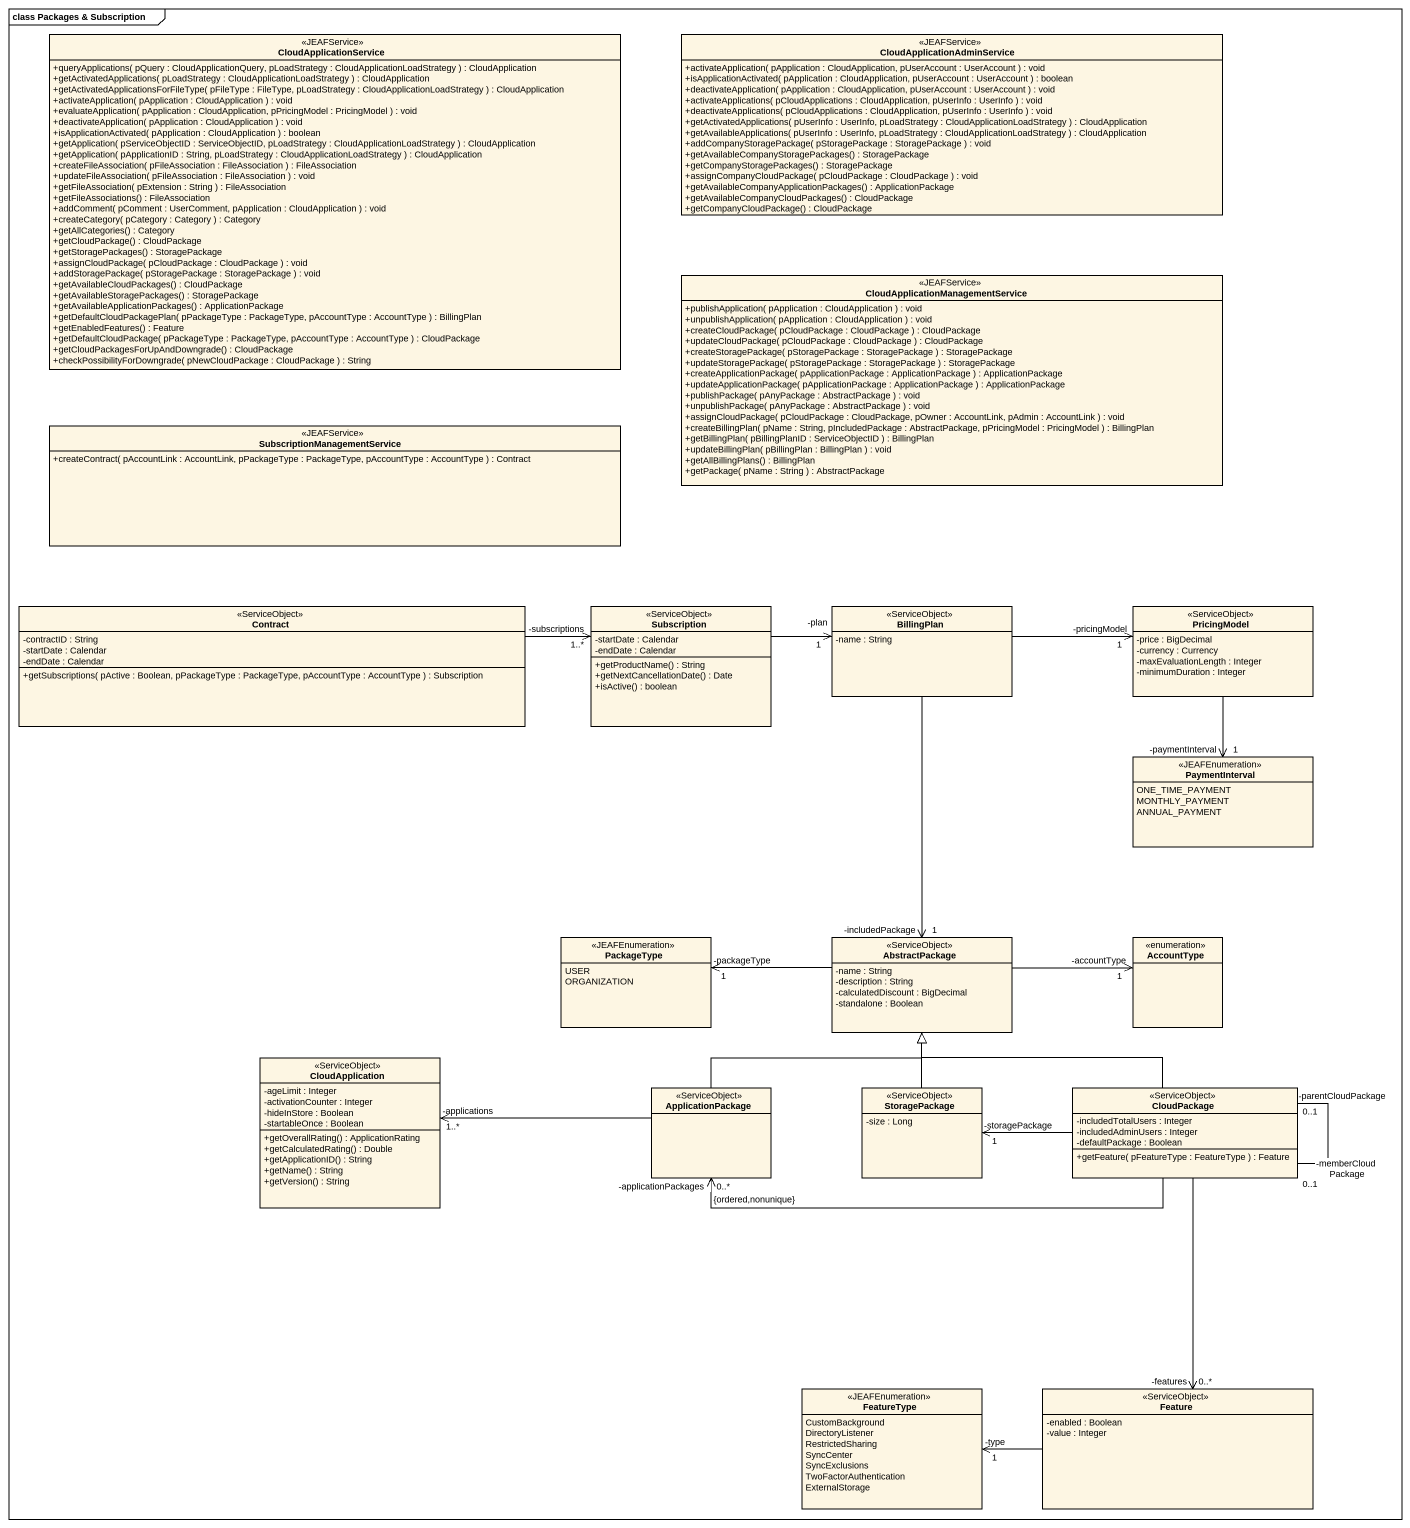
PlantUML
@startuml
mainframe class Packages & Subscription
hide circle
hide empty members
skinparam classAttributeIconSize 0
interface CloudApplicationService <<JEAFService>> {
  +queryApplications( pQuery : CloudApplicationQuery, pLoadStrategy : CloudApplicationLoadStrategy ) : CloudApplication
  +getActivatedApplications( pLoadStrategy : CloudApplicationLoadStrategy ) : CloudApplication
  +getActivatedApplicationsForFileType( pFileType : FileType, pLoadStrategy : CloudApplicationLoadStrategy ) : CloudApplication
  +activateApplication( pApplication : CloudApplication ) : void
  +evaluateApplication( pApplication : CloudApplication, pPricingModel : PricingModel ) : void
  +deactivateApplication( pApplication : CloudApplication ) : void
  +isApplicationActivated( pApplication : CloudApplication ) : boolean
  +getApplication( pServiceObjectID : ServiceObjectID, pLoadStrategy : CloudApplicationLoadStrategy ) : CloudApplication
  +getApplication( pApplicationID : String, pLoadStrategy : CloudApplicationLoadStrategy ) : CloudApplication
  +createFileAssociation( pFileAssociation : FileAssociation ) : FileAssociation
  +updateFileAssociation( pFileAssociation : FileAssociation ) : void
  +getFileAssociation( pExtension : String ) : FileAssociation
  +getFileAssociations() : FileAssociation
  +addComment( pComment : UserComment, pApplication : CloudApplication ) : void
  +createCategory( pCategory : Category ) : Category
  +getAllCategories() : Category
  +getCloudPackage() : CloudPackage
  +getStoragePackages() : StoragePackage
  +assignCloudPackage( pCloudPackage : CloudPackage ) : void
  +addStoragePackage( pStoragePackage : StoragePackage ) : void
  +getAvailableCloudPackages() : CloudPackage
  +getAvailableStoragePackages() : StoragePackage
  +getAvailableApplicationPackages() : ApplicationPackage
  +getDefaultCloudPackagePlan( pPackageType : PackageType, pAccountType : AccountType ) : BillingPlan
  +getEnabledFeatures() : Feature
  +getDefaultCloudPackage( pPackageType : PackageType, pAccountType : AccountType ) : CloudPackage
  +getCloudPackagesForUpAndDowngrade() : CloudPackage
  +checkPossibilityForDowngrade( pNewCloudPackage : CloudPackage ) : String
}
interface CloudApplicationAdminService <<JEAFService>> {
  +activateApplication( pApplication : CloudApplication, pUserAccount : UserAccount ) : void
  +isApplicationActivated( pApplication : CloudApplication, pUserAccount : UserAccount ) : boolean
  +deactivateApplication( pApplication : CloudApplication, pUserAccount : UserAccount ) : void
  +activateApplications( pCloudApplications : CloudApplication, pUserInfo : UserInfo ) : void
  +deactivateApplications( pCloudApplications : CloudApplication, pUserInfo : UserInfo ) : void
  +getActivatedApplications( pUserInfo : UserInfo, pLoadStrategy : CloudApplicationLoadStrategy ) : CloudApplication
  +getAvailableApplications( pUserInfo : UserInfo, pLoadStrategy : CloudApplicationLoadStrategy ) : CloudApplication
  +addCompanyStoragePackage( pStoragePackage : StoragePackage ) : void
  +getAvailableCompanyStoragePackages() : StoragePackage
  +getCompanyStoragePackages() : StoragePackage
  +assignCompanyCloudPackage( pCloudPackage : CloudPackage ) : void
  +getAvailableCompanyApplicationPackages() : ApplicationPackage
  +getAvailableCompanyCloudPackages() : CloudPackage
  +getCompanyCloudPackage() : CloudPackage
}
interface "CloudApplicationManagementService" as CloudApplicationManagementSe <<JEAFService>> {
  +publishApplication( pApplication : CloudApplication ) : void
  +unpublishApplication( pApplication : CloudApplication ) : void
  +createCloudPackage( pCloudPackage : CloudPackage ) : CloudPackage
  +updateCloudPackage( pCloudPackage : CloudPackage ) : CloudPackage
  +createStoragePackage( pStoragePackage : StoragePackage ) : StoragePackage
  +updateStoragePackage( pStoragePackage : StoragePackage ) : StoragePackage
  +createApplicationPackage( pApplicationPackage : ApplicationPackage ) : ApplicationPackage
  +updateApplicationPackage( pApplicationPackage : ApplicationPackage ) : ApplicationPackage
  +publishPackage( pAnyPackage : AbstractPackage ) : void
  +unpublishPackage( pAnyPackage : AbstractPackage ) : void
  +assignCloudPackage( pCloudPackage : CloudPackage, pOwner : AccountLink, pAdmin : AccountLink ) : void
  +createBillingPlan( pName : String, pIncludedPackage : AbstractPackage, pPricingModel : PricingModel ) : BillingPlan
  +getBillingPlan( pBillingPlanID : ServiceObjectID ) : BillingPlan
  +updateBillingPlan( pBillingPlan : BillingPlan ) : void
  +getAllBillingPlans() : BillingPlan
  +getPackage( pName : String ) : AbstractPackage
}
interface "SubscriptionManagementService" as SubscriptionManagementServic <<JEAFService>> {
  +createContract( pAccountLink : AccountLink, pPackageType : PackageType, pAccountType : AccountType ) : Contract
}
class Contract <<ServiceObject>> {
  -contractID : String
  -startDate : Calendar
  -endDate : Calendar
  +getSubscriptions( pActive : Boolean, pPackageType : PackageType, pAccountType : AccountType ) : Subscription
}
class Subscription <<ServiceObject>> {
  -startDate : Calendar
  -endDate : Calendar
  +getProductName() : String
  +getNextCancellationDate() : Date
  +isActive() : boolean
}
class BillingPlan <<ServiceObject>> {
  -name : String
}
class PricingModel <<ServiceObject>> {
  -price : BigDecimal
  -currency : Currency
  -maxEvaluationLength : Integer
  -minimumDuration : Integer
}
enum PaymentInterval <<JEAFEnumeration>> {
  ONE_TIME_PAYMENT
  MONTHLY_PAYMENT
  ANNUAL_PAYMENT
}
enum PackageType <<JEAFEnumeration>> {
  USER
  ORGANIZATION
}
class AbstractPackage <<ServiceObject>> {
  -name : String
  -description : String
  -calculatedDiscount : BigDecimal
  -standalone : Boolean
}
enum AccountType
class CloudApplication <<ServiceObject>> {
  -ageLimit : Integer
  -activationCounter : Integer
  -hideInStore : Boolean
  -startableOnce : Boolean
  +getOverallRating() : ApplicationRating
  +getCalculatedRating() : Double
  +getApplicationID() : String
  +getName() : String
  +getVersion() : String
}
class ApplicationPackage <<ServiceObject>>
class StoragePackage <<ServiceObject>> {
  -size : Long
}
class CloudPackage <<ServiceObject>> {
  -includedTotalUsers : Integer
  -includedAdminUsers : Integer
  -defaultPackage : Boolean
  +getFeature( pFeatureType : FeatureType ) : Feature
}
enum FeatureType <<JEAFEnumeration>> {
  CustomBackground
  DirectoryListener
  RestrictedSharing
  SyncCenter
  SyncExclusions
  TwoFactorAuthentication
  ExternalStorage
}
class Feature <<ServiceObject>> {
  -enabled : Boolean
  -value : Integer
}
Contract -right-> "-subscriptions\n1..*" Subscription
Subscription -right-> "-plan\n1" BillingPlan
BillingPlan -right-> "-pricingModel\n1" PricingModel
BillingPlan --> "1\n-includedPackage" AbstractPackage
PricingModel --> "-paymentInterval\n1" PaymentInterval
AbstractPackage -left-> "-packageType\n1" PackageType
AbstractPackage -right-> "-accountType\n1" AccountType
ApplicationPackage -up-|> AbstractPackage
ApplicationPackage -left-> "-applications\n1..*" CloudApplication
StoragePackage -up-|> AbstractPackage
CloudPackage -left-|> AbstractPackage
CloudPackage -left-> "-applicationPackages\n0..*\n{ordered,nonunique}" ApplicationPackage
CloudPackage -left-> "-storagePackage\n1" StoragePackage
CloudPackage "0..1\n-parentCloudPackage" -- "-memberCloudPackage\n0..1" CloudPackage
CloudPackage --> "-features\n0..*" Feature
Feature -left-> "-type\n1" FeatureType
@enduml
